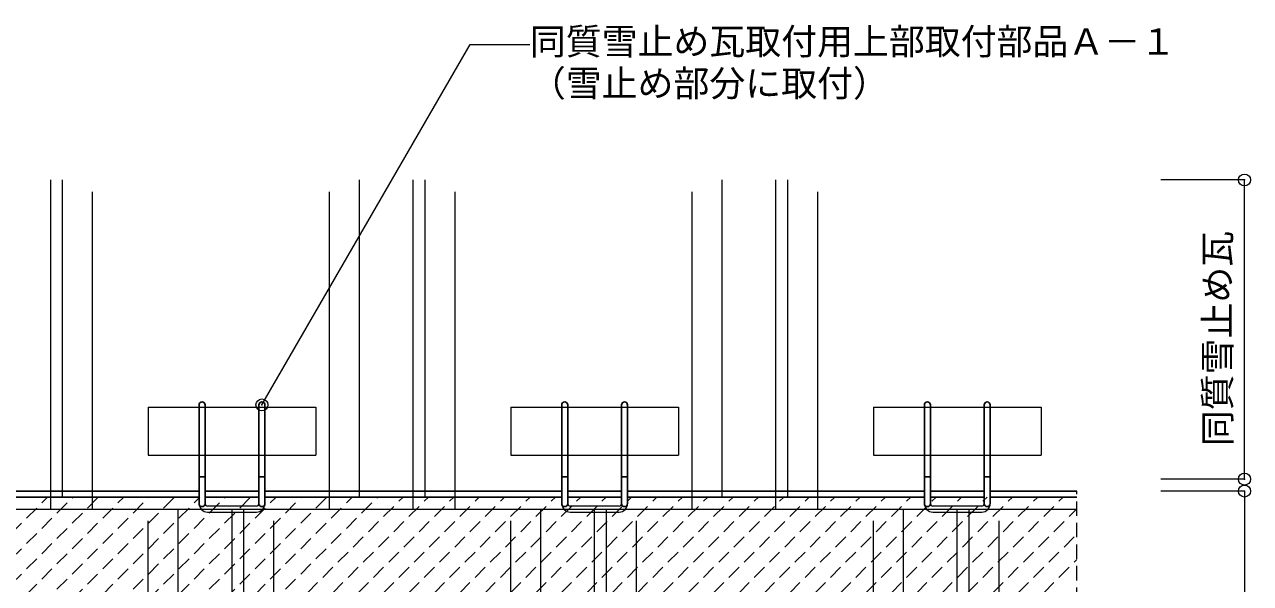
# Model space of a CAD drawing. Units: millimetres, scale not verified. Extents: x -2100 to 4081, y -1485 to 2737.
# Drawn here: x -1172 to -148, y 481 to 948 of the extents above; entities that cross this region are included whole.
import ezdxf
from ezdxf.enums import TextEntityAlignment as Align

# ---------------------------------------------------------------- set-up
doc = ezdxf.new("R2010")
doc.units = ezdxf.units.MM
doc.header["$LTSCALE"] = 10
doc.header["$PDMODE"] = 32
doc.header["$PDSIZE"] = 10
doc.linetypes.add('DASHED1', pattern=[1.8, 1.2, -0.6])
for name, color, linetype, lineweight in [('0-2', 5, 'Continuous', 9), ('0-4', 5, 'Continuous', 9), ('0-5', 6, 'Continuous', 9), ('0-6', 5, 'DASHED1', 9), ('0-7', 5, 'Continuous', 9), ('0-9', 2, 'Continuous', 25)]:
    doc.layers.add(name, color=color, linetype=linetype, lineweight=lineweight)
doc.styles.add('ＭＳ ゴシック', font='')
doc.styles.get('ＭＳ ゴシック').set_extended_font_data('MS Gothic')

msp = doc.modelspace()

# ---------------------------------------------------------------- linework, layer by layer
at = {"layer": '0-2'}
for p, q in [((-1150.38, 543.23), (-1150.38, 818.23)), ((-1140.38, 553.23), (-1140.38, 818.23)), ((-892.38, 553.23), (-892.38, 818.23)), ((-847.38, 543.23), (-847.38, 818.23)), ((-837.38, 553.23), (-837.38, 818.23)), ((-589.38, 553.23), (-589.38, 818.23)), ((-544.38, 543.23), (-544.38, 818.23)), ((-534.38, 553.23), (-534.38, 818.23)), ((-1115.38, 543.23), (-1115.38, 808.23)), ((-917.38, 543.23), (-917.38, 808.23)), ((-812.38, 543.23), (-812.38, 808.23)), ((-614.38, 543.23), (-614.38, 808.23)), ((-509.38, 543.23), (-509.38, 808.23)), ((-1068.88, 628.23), (-1068.88, 588.23)), ((-765.88, 628.23), (-765.88, 588.23)), ((-462.88, 628.23), (-462.88, 588.23)), ((-1068.88, 588.23), (-928.88, 588.23)), ((-765.88, 588.23), (-625.88, 588.23)), ((-462.88, 588.23), (-322.88, 588.23)), ((-1717.88, 543.23), (-292.88, 543.23)), ((-1043.88, 278.23), (-1043.88, 543.23)), ((-998.88, 268.23), (-998.88, 543.23)), ((-988.88, 278.23), (-988.88, 543.23)), ((-740.88, 278.23), (-740.88, 543.23)), ((-695.88, 268.23), (-695.88, 543.23)), ((-685.88, 278.23), (-685.88, 543.23)), ((-437.88, 278.23), (-437.88, 543.23)), ((-392.88, 268.23), (-392.88, 543.23)), ((-382.88, 278.23), (-382.88, 543.23)), ((-1068.88, 268.23), (-1068.88, 533.23)), ((-963.88, 268.23), (-963.88, 533.23)), ((-765.88, 268.23), (-765.88, 533.23)), ((-660.88, 268.23), (-660.88, 533.23)), ((-462.88, 268.23), (-462.88, 533.23)), ((-357.88, 268.23), (-357.88, 533.23))]:
    msp.add_line(p, q, dxfattribs=at)
for points in [[(-1068.88, 628.23), (-928.88, 628.23), (-928.88, 588.23)], [(-765.88, 628.23), (-625.88, 628.23), (-625.88, 588.23)], [(-462.88, 628.23), (-322.88, 628.23), (-322.88, 588.23)]]:
    msp.add_lwpolyline(points, dxfattribs=at)
at = {"layer": '0-4'}
msp.add_lwpolyline([(-973.88, 630.23), (-799.98, 931.44), (-749.98, 931.44)], dxfattribs=at)
msp.add_point((-973.88, 630.23), dxfattribs=at)
at = {"layer": '0-5'}
for p, q in [((-152.88, 818.23), (-222.88, 818.23)), ((-152.88, 568.23), (-152.88, 818.23)), ((-152.88, 568.23), (-222.88, 568.23)), ((-152.88, 558.23), (-222.88, 558.23)), ((-152.88, 558.23), (-152.88, -290.37))]:
    msp.add_line(p, q, dxfattribs=at)
at = {"layer": '0-5', "color": 2}
for p in [(-152.88, 818.23), (-152.88, 568.23), (-152.88, 558.23)]:
    msp.add_point(p, dxfattribs=at)
at = {"layer": '0-6'}
for p, q in [((-1717.88, -287.52), (-877.14, 553.23)), ((-1717.88, -266.3), (-898.35, 553.23)), ((-1717.88, -245.09), (-919.56, 553.23)), ((-1717.88, -223.88), (-940.78, 553.23)), ((-1717.88, -202.66), (-961.99, 553.23)), ((-1717.88, -181.45), (-983.2, 553.23)), ((-1717.88, -160.24), (-1004.42, 553.23)), ((-1717.88, -139.02), (-1025.63, 553.23)), ((-1717.88, -117.81), (-1046.84, 553.23)), ((-1717.88, -96.6), (-1068.06, 553.23)), ((-1717.88, -75.39), (-1089.27, 553.23)), ((-1717.88, -54.17), (-1110.48, 553.23)), ((-1717.88, -32.96), (-1131.69, 553.23)), ((-1717.88, -11.75), (-1152.91, 553.23)), ((-1699.52, -290.37), (-855.92, 553.23)), ((-1678.31, -290.37), (-834.71, 553.23)), ((-1657.1, -290.37), (-813.5, 553.23)), ((-1635.88, -290.37), (-792.28, 553.23)), ((-1614.67, -290.37), (-771.07, 553.23)), ((-1593.46, -290.37), (-749.86, 553.23)), ((-1572.24, -290.37), (-728.64, 553.23)), ((-1551.03, -290.37), (-707.43, 553.23)), ((-1529.82, -290.37), (-686.22, 553.23)), ((-1508.6, -290.37), (-665, 553.23)), ((-1487.39, -290.37), (-643.79, 553.23)), ((-1466.18, -290.37), (-622.58, 553.23)), ((-1444.96, -290.37), (-601.36, 553.23)), ((-1423.75, -290.37), (-580.15, 553.23)), ((-1402.54, -290.37), (-558.94, 553.23)), ((-1381.33, -290.37), (-537.73, 553.23)), ((-1360.11, -290.37), (-516.51, 553.23)), ((-1338.9, -290.37), (-495.3, 553.23)), ((-1317.69, -290.37), (-474.09, 553.23)), ((-1296.47, -290.37), (-452.87, 553.23)), ((-1275.26, -290.37), (-431.66, 553.23)), ((-1254.05, -290.37), (-410.45, 553.23)), ((-1232.83, -290.37), (-389.23, 553.23)), ((-1211.62, -290.37), (-368.02, 553.23)), ((-1190.41, -290.37), (-346.81, 553.23)), ((-1169.19, -290.37), (-325.59, 553.23)), ((-1147.98, -290.37), (-304.38, 553.23)), ((-292.88, -290.37), (-292.88, 558.23)), ((-1126.77, -290.37), (-292.88, 543.51)), ((-1105.55, -290.37), (-292.88, 522.3)), ((-1084.34, -290.37), (-292.88, 501.09))]:
    msp.add_line(p, q, dxfattribs=at)
at = {"layer": '0-7', "color": 2, "lineweight": 25}
for p, q in [((-1274.38, 558.23), (-1026.38, 558.23)), ((-1274.38, 553.23), (-1026.38, 553.23)), ((-1021.38, 558.23), (-976.38, 558.23)), ((-1021.38, 553.23), (-976.38, 553.23)), ((-971.38, 558.23), (-723.38, 558.23)), ((-971.38, 553.23), (-723.38, 553.23)), ((-718.38, 558.23), (-673.38, 558.23)), ((-718.38, 553.23), (-673.38, 553.23)), ((-668.38, 558.23), (-420.38, 558.23)), ((-668.38, 553.23), (-420.38, 553.23)), ((-415.38, 558.23), (-370.38, 558.23)), ((-415.38, 553.23), (-370.38, 553.23)), ((-365.38, 558.23), (-292.88, 558.23)), ((-365.38, 553.23), (-292.88, 553.23))]:
    msp.add_line(p, q, dxfattribs=at)
at = {"layer": '0-9'}
for p, q in [((-1026.38, 630.23), (-1026.38, 547.73)), ((-1021.38, 630.23), (-1021.38, 547.73)), ((-976.38, 630.23), (-976.38, 547.73)), ((-971.38, 630.23), (-971.38, 547.73)), ((-723.38, 630.23), (-723.38, 547.73)), ((-718.38, 630.23), (-718.38, 547.73)), ((-673.38, 630.23), (-673.38, 547.73)), ((-668.38, 630.23), (-668.38, 547.73)), ((-420.38, 630.23), (-420.38, 547.73)), ((-415.38, 630.23), (-415.38, 547.73)), ((-370.38, 630.23), (-370.38, 547.73)), ((-365.38, 630.23), (-365.38, 547.73)), ((-1026.38, 570.23), (-1021.38, 570.23)), ((-976.38, 570.23), (-971.38, 570.23)), ((-723.38, 570.23), (-718.38, 570.23)), ((-673.38, 570.23), (-668.38, 570.23)), ((-420.38, 570.23), (-415.38, 570.23)), ((-370.38, 570.23), (-365.38, 570.23))]:
    msp.add_line(p, q, dxfattribs=at)
at = {"layer": '0-9', "color": 5, "lineweight": 9}
for p, q in [((-978.38, 545.73), (-1019.38, 545.73)), ((-675.38, 545.73), (-716.38, 545.73)), ((-372.38, 545.73), (-413.38, 545.73)), ((-1019.38, 540.73), (-978.38, 540.73)), ((-716.38, 540.73), (-675.38, 540.73)), ((-413.38, 540.73), (-372.38, 540.73))]:
    msp.add_line(p, q, dxfattribs=at)
at = {"layer": '0-9'}
for centre, start, end in [((-1023.88, 630.23), 0, 180), ((-973.88, 630.23), 0, 180), ((-720.88, 630.23), 0, 180), ((-670.88, 630.23), 0, 180), ((-417.88, 630.23), 0, 180), ((-367.88, 630.23), 0, 180), ((-1023.88, 547.73), 180, 360), ((-973.88, 547.73), 180, 360), ((-720.88, 547.73), 180, 360), ((-670.88, 547.73), 180, 360), ((-417.88, 547.73), 180, 360), ((-367.88, 547.73), 180, 360)]:
    msp.add_arc(centre, 2.5, start, end, dxfattribs=at)
at = {"layer": '0-9', "color": 5, "lineweight": 9}
for centre, radius, start, end in [((-1019.38, 547.73), 7, 180, 270), ((-1019.38, 547.73), 2, 180, 270), ((-978.38, 547.73), 2, 270, 0), ((-978.38, 547.73), 7, 270, 0), ((-716.38, 547.73), 7, 180, 270), ((-716.38, 547.73), 2, 180, 270), ((-675.38, 547.73), 2, 270, 0), ((-675.38, 547.73), 7, 270, 0), ((-413.38, 547.73), 7, 180, 270), ((-413.38, 547.73), 2, 180, 270), ((-372.38, 547.73), 2, 270, 0), ((-372.38, 547.73), 7, 270, 0)]:
    msp.add_arc(centre, radius, start, end, dxfattribs=at)

# ---------------------------------------------------------------- texts
at = {"layer": '0-4', "color": 7, "style": 'ＭＳ ゴシック'}
for s, p in [('同質雪止め瓦取付用上部取付部品Ａ－１', (-749.98, 916.44)), ('（雪止め部分に取付）', (-749.98, 881.44))]:
    msp.add_text(s, height=21.99, dxfattribs=at).set_placement(p, align=Align.BOTTOM_LEFT)
msp.add_text('同質雪止め瓦', height=21.99, rotation=90, dxfattribs=at).set_placement((-157.88, 595.76), align=Align.BOTTOM_LEFT)

doc.saveas('drawing.dxf')
